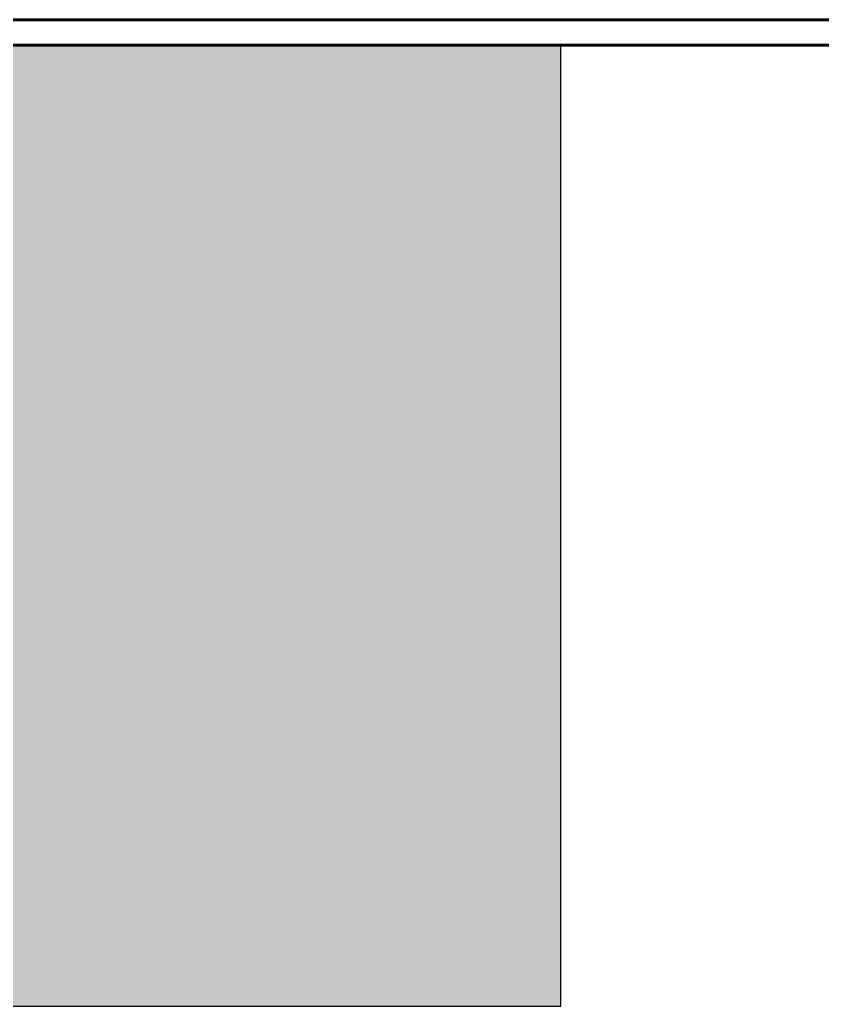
# Model space of a CAD drawing. Header units: metres. Extents: x 244.4 to 340.3, y -4.1 to 64.3.
# Drawn here: x 255.77 to 260.51, y 58.45 to 64.28 of the extents above; entities that cross this region are included whole.
import ezdxf

# ---------------------------------------------------------------- set-up
doc = ezdxf.new("R2010")
doc.units = ezdxf.units.M
doc.layers.add('A-WALL', color=6, linetype='Continuous', lineweight=60)
doc.layers.add('Edges', color=7, linetype='Continuous')

msp = doc.modelspace()

# ---------------------------------------------------------------- hatches: boundary and pattern name
at = {"layer": 'Edges'}
h = msp.add_hatch(color=256, dxfattribs=at)
h.dxf.hatch_style = 1
h.set_gradient(color1=(122, 175, 223), color2=(173, 221, 247), tint=1)
h.paths.add_polyline_path([(258.9635, 64.129), (244.5509, 64.129), (244.5509, 59.9771), (253.5735, 59.9771), (253.5735, 58.4471), (258.9635, 58.4471)])

# ---------------------------------------------------------------- linework, layer by layer
at = {"layer": 'A-WALL'}
for p, q in [((265.2509, 64.279), (244.4009, 64.279)), ((244.5509, 64.129), (258.9635, 64.129)), ((258.9635, 64.129), (263.0539, 64.129))]:
    msp.add_line(p, q, dxfattribs=at)
at = {"layer": 'Edges'}
for p, q in [((258.9635, 58.4471), (258.9635, 64.129)), ((253.5735, 58.4471), (258.9635, 58.4471))]:
    msp.add_line(p, q, dxfattribs=at)

doc.saveas('drawing.dxf')
